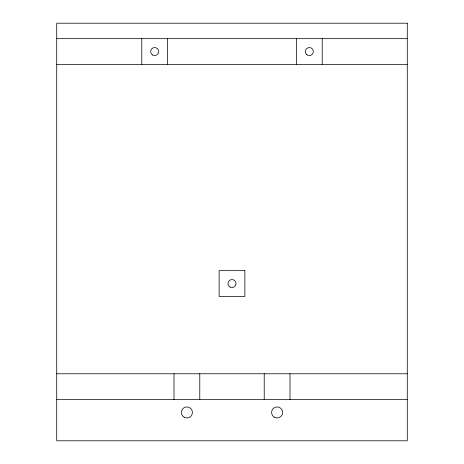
<?xml version="1.0" encoding="UTF-8"?>
<svg xmlns="http://www.w3.org/2000/svg" width="464" height="464" viewBox="0 0 464 464"><rect width="100%" height="100%" fill="white"/><g stroke="black" fill="none" stroke-linecap="round" stroke-linejoin="round"><path stroke-width="0.7" d="M56.712 38.669L407.288 38.669M56.712 64.444L407.288 64.444M56.712 373.775L407.288 373.775M56.712 399.556L407.288 399.556M322.225 38.669L322.225 64.444M296.444 38.669L296.444 64.444M290 373.775L290 399.556M264.225 373.775L264.225 399.556M199.775 373.775L199.775 399.556M174 373.775L174 399.556M167.556 38.669L167.556 64.444M141.775 38.669L141.775 64.444M407.288 23.2L56.712 23.2L56.712 440.8L407.288 440.8L407.288 23.2M244.888 270.669L219.112 270.669L219.112 296.444L244.888 296.444L244.888 270.669M306.507 54.381A3.996 3.996 0 0 0 313.194 52.589A3.996 3.996 0 0 0 308.299 47.693A3.996 3.996 0 0 0 306.507 54.381M152.668 55.013A3.996 3.996 0 0 0 158.665 51.556A3.996 3.996 0 0 0 152.668 48.094A3.996 3.996 0 0 0 152.668 55.013M230.005 287.013A3.996 3.996 0 0 0 235.996 283.556A3.996 3.996 0 0 0 230.005 280.094A3.996 3.996 0 0 0 230.005 287.013M274.34 417.246A5.545 5.545 0 0 0 282.651 412.444A5.545 5.545 0 0 0 274.34 407.647A5.545 5.545 0 0 0 274.34 417.246M184.115 417.246A5.545 5.545 0 0 0 192.432 412.444A5.545 5.545 0 0 0 184.115 407.647A5.545 5.545 0 0 0 184.115 417.246"/></g></svg>
